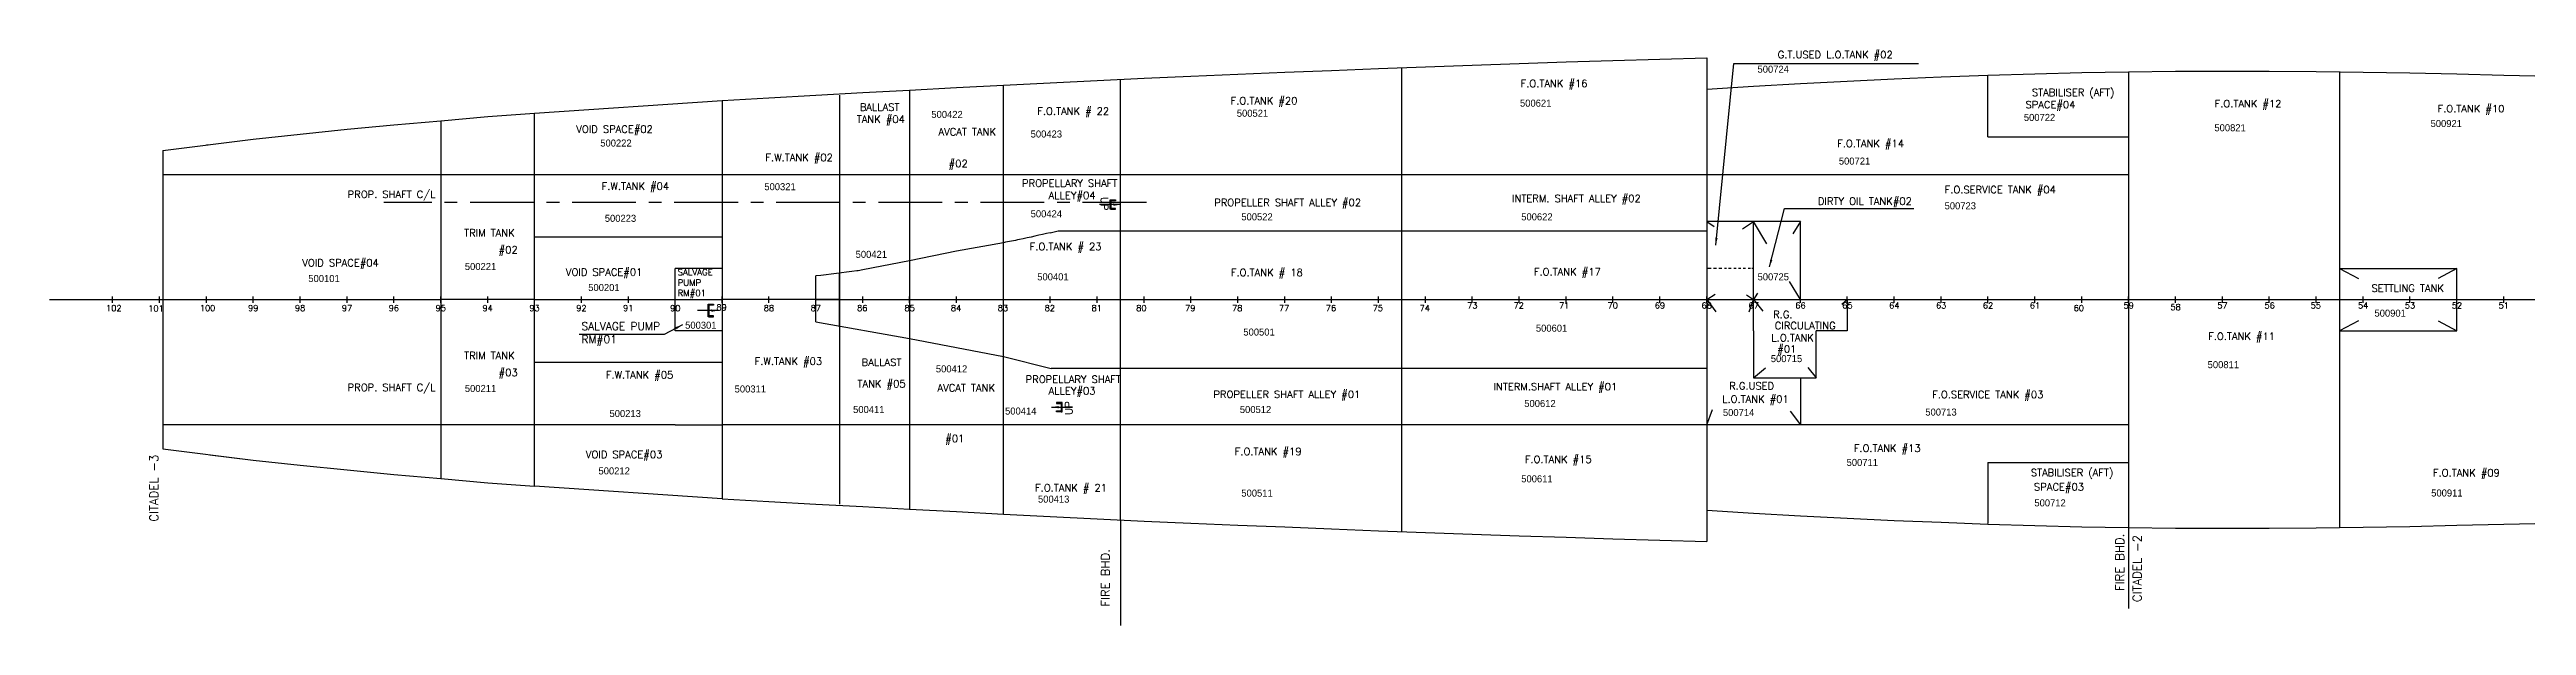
# Model space of a CAD drawing. Header units: inches. Extents: x -439515 to 169029, y 17745 to 226722.
# Drawn here: x 12884 to 80828, y 17745 to 33519 of the extents above; entities that cross this region are included whole.
import ezdxf
from ezdxf.enums import TextEntityAlignment as Align

# ---------------------------------------------------------------- set-up
doc = ezdxf.new("R2010")
doc.units = ezdxf.units.IN
doc.header["$LTSCALE"] = 700
doc.header["$MEASUREMENT"] = 0
for name, pattern in [('CENTER', [2, 1.25, -0.25, 0.25, -0.25]), ('CENTERX2', [4, 2.5, -0.5, 0.5, -0.5]), ('DOTDASH1', [1600, 1000, -250, 100, -250]), ('H1', [40, 20, -20])]:
    doc.linetypes.add(name, pattern=pattern)
for name, color, linetype in [('00', 7, 'Continuous'), ('01', 7, 'Continuous'), ('AP & CLS', 7, 'Continuous'), ('COMPT.NOS', 4, 'Continuous'), ('COMPTNAME', 7, 'Continuous'), ('HOLD', 7, 'Continuous'), ('UP-DOWN', 7, 'Continuous')]:
    doc.layers.add(name, color=color, linetype=linetype)
doc.styles.add('ROMANS', font='romans')
doc.styles.add('style1', font='romans.shx', dxfattribs={"height": 250})
doc.dimstyles.get("Standard").update_dxf_attribs({"dimtxt": 150.18, "dimasz": 200.18, "dimexe": 0.8, "dimexo": 0.625, "dimgap": 0.09, "dimtad": 0, "dimtih": 1, "dimtoh": 1, "dimdec": 0, "dimzin": 0, "dimdsep": 46, "dimtxsty": 'Standard', "dimcen": 8.09, "dimclrd": 40, "dimclre": 40, "dimadec": 0, "dimazin": 0, "dimtfac": 1, "dimtdec": 0, "dimtofl": 0, "dimtmove": 0, "dimatfit": 3, "dimfxl": 1, "dimtolj": 1, "dimtzin": 0, "dimarcsym": 0})

# ---------------------------------------------------------------- blocks, each defined once
blk = doc.blocks.new('fghghj')
at = {"color": 3, "linetype": 'Continuous'}
blk.add_lwpolyline([(318315, -37952), (318615, -37952), (318615, -37927), (318315, -37927)], close=True, dxfattribs=at)
at = {"layer": '00', "color": 3}
for points in [[(318345, -38102), (318345, -37952), (318315, -37952), (318315, -38102)], [(318585, -38102), (318585, -37952), (318615, -37952), (318615, -38102)]]:
    blk.add_lwpolyline(points, close=True, dxfattribs=at)
at = {"layer": '01', "color": 4, "linetype": 'ByBlock'}
blk.add_line((318615, -37927), (318615, -37927), dxfattribs=at)
blk.add_line((318615, -37927), (318615, -37927), dxfattribs=at)
blk = doc.blocks.new('qwas')
at = {"color": 3, "linetype": 'H1'}
blk.add_line((-836179, 147376), (-836179, 147776), dxfattribs=at)
at = {"color": 3, "linetype": 'Continuous'}
blk.add_lwpolyline([(-836192, 147376), (-836192, 147776), (-836167, 147776), (-836167, 147376)], close=True, dxfattribs=at)
at = {"layer": '00', "color": 3}
for points in [[(-836342, 147746), (-836192, 147746), (-836192, 147776), (-836342, 147776)], [(-836342, 147406), (-836192, 147406), (-836192, 147376), (-836342, 147376)]]:
    blk.add_lwpolyline(points, close=True, dxfattribs=at)

msp = doc.modelspace()

# ---------------------------------------------------------------- linework, layer by layer
at = {"color": 7, "linetype": 'Continuous'}
for p, q in [((42265, 20636), (42265, 32703)), ((35192, 26584), (35192, 26755)), ((36478, 26584), (36478, 26755)), ((37764, 26584), (37764, 26755)), ((39050, 26584), (39050, 26755)), ((40336, 26584), (40336, 26755)), ((41622, 26584), (41622, 26755)), ((42908, 26584), (42908, 26755)), ((44194, 26584), (44194, 26755)), ((45480, 26584), (45480, 26755)), ((46766, 26584), (46766, 26755)), ((48052, 26584), (48052, 26755)), ((49338, 26584), (49338, 26755)), ((50624, 26584), (50624, 26755)), ((51910, 26584), (51910, 26755)), ((53196, 26584), (53196, 26755)), ((54482, 26584), (54482, 26755)), ((55769, 26584), (55769, 26755)), ((57055, 26584), (57055, 26755)), ((58341, 26584), (58341, 26755)), ((59627, 26584), (59627, 26755)), ((60913, 26584), (60913, 26755)), ((62199, 26584), (62199, 26755)), ((63485, 26584), (63485, 26755)), ((64771, 26584), (64771, 26755)), ((66057, 26584), (66057, 26755)), ((67343, 26584), (67343, 26755)), ((68629, 26584), (68629, 26755)), ((69915, 26584), (69915, 26755)), ((71201, 26584), (71201, 26755)), ((72487, 26584), (72487, 26755)), ((73773, 26584), (73773, 26755)), ((75059, 26584), (75059, 26755)), ((76346, 26584), (76346, 26755)), ((77632, 26584), (77632, 26755)), ((78918, 26584), (78918, 26755)), ((80204, 26584), (80204, 26755))]:
    msp.add_line(p, q, dxfattribs=at)
at = {"color": 7}
for p, q in [((49981, 30099), (49981, 33023)), ((58341, 33292), (58341, 20047)), ((66057, 31128), (66057, 32803)), ((69915, 32911), (69915, 20428)), ((75703, 32921), (75703, 20426)), ((31333, 32125), (31333, 21214)), ((31333, 32125), (31333, 26670)), ((34549, 32271), (34549, 21068)), ((36478, 32410), (36478, 20930)), ((39050, 28230), (39050, 32546)), ((23617, 31572), (23617, 21767)), ((26189, 21559), (26189, 31780)), ((66057, 31128), (69915, 31128)), ((15991, 30099), (30047, 30099)), ((30047, 30099), (31333, 30099)), ((31333, 30099), (42327, 30099)), ((42327, 30099), (69915, 30099)), ((49981, 23240), (49981, 30099)), ((40550, 28556), (58341, 28556)), ((59627, 28813), (58341, 28813)), ((58341, 28813), (58545, 28677)), ((59319, 28608), (59627, 28813)), ((59627, 25812), (59627, 28813)), ((59995, 28199), (59627, 28813)), ((60913, 28813), (59627, 28813)), ((60913, 28813), (60707, 28471)), ((60913, 26670), (60913, 28813)), ((31333, 28384), (26189, 28384)), ((39050, 25109), (39050, 28230)), ((33905, 26060), (33905, 27320)), ((34549, 25946), (34549, 27393)), ((36478, 27733), (36478, 25607)), ((58462, 27527), (58341, 27527)), ((58614, 27527), (58525, 27527)), ((58755, 27527), (58676, 27527)), ((58880, 27527), (58828, 27527)), ((59017, 27527), (58943, 27527)), ((59153, 27527), (59090, 27527)), ((59278, 27527), (59215, 27527)), ((59404, 27527), (59341, 27527)), ((59545, 27527), (59477, 27527)), ((59627, 27527), (59582, 27527)), ((75701, 27527), (78918, 27527)), ((75701, 27527), (76217, 27252)), ((78918, 27527), (78402, 27252)), ((78918, 25812), (78918, 27527)), ((34549, 26670), (31333, 26670)), ((33905, 26670), (34549, 26670)), ((34549, 26670), (39050, 26670)), ((39050, 26670), (58341, 26670)), ((58341, 26670), (58570, 26822)), ((58341, 26670), (75701, 26670)), ((58341, 26670), (58590, 26337)), ((59435, 26797), (59627, 26670)), ((59502, 26337), (59627, 26670)), ((59735, 26851), (59627, 26670)), ((59627, 26670), (59880, 26353)), ((60913, 26670), (60617, 27163)), ((62049, 26545), (62199, 26670)), ((62199, 26670), (62199, 25812)), ((78918, 26670), (97780, 26670)), ((33905, 26060), (36478, 25607)), ((76217, 26087), (75701, 25812)), ((78402, 26087), (78918, 25812)), ((36478, 25607), (39050, 25109)), ((59627, 25812), (59627, 24526)), ((62199, 25812), (61341, 25812)), ((61341, 24526), (61341, 25812)), ((75701, 25812), (78918, 25812)), ((26189, 24955), (31333, 24955)), ((39050, 20793), (39050, 25109)), ((39050, 25109), (40362, 24783)), ((58341, 24783), (40362, 24783)), ((59627, 24526), (59955, 24800)), ((59627, 24526), (61341, 24526)), ((60913, 24526), (60913, 23240)), ((61115, 24809), (61341, 24526)), ((30047, 23240), (15991, 23240)), ((30047, 23240), (31333, 23240)), ((42327, 23240), (31333, 23240)), ((69915, 23240), (42327, 23240)), ((49981, 20315), (49981, 23240)), ((58341, 23240), (58497, 23657)), ((60632, 23614), (60913, 23240)), ((66057, 22211), (66057, 20536)), ((66057, 22211), (69915, 22211))]:
    msp.add_line(p, q, dxfattribs=at)
for p, q in [((30047, 25812), (30047, 27527)), ((31333, 27527), (30047, 27527)), ((31333, 25812), (30047, 25812))]:
    msp.add_line(p, q)
at = {"color": 7, "linetype": 'DOTDASH1'}
for p, q in [((14615, 26584), (14615, 26755)), ((15901, 26584), (15901, 26755)), ((17187, 26584), (17187, 26755)), ((18473, 26584), (18473, 26755)), ((19759, 26584), (19759, 26755)), ((21045, 26584), (21045, 26755)), ((22331, 26584), (22331, 26755)), ((23617, 26584), (23617, 26755)), ((26189, 26670), (23617, 26670)), ((24903, 26584), (24903, 26755)), ((26189, 26584), (26189, 26755)), ((26189, 26670), (31333, 26670)), ((75701, 26670), (78918, 26670))]:
    msp.add_line(p, q, dxfattribs=at)
at = {"color": 5}
for p, q in [((27475, 26584), (27475, 26755)), ((28761, 26584), (28761, 26755)), ((30047, 26584), (30047, 26755)), ((31333, 26584), (31333, 26755)), ((32619, 26584), (32619, 26755))]:
    msp.add_line(p, q, dxfattribs=at)
at = {"color": 5, "linetype": 'DOTDASH1'}
msp.add_line((33905, 26584), (33905, 26755), dxfattribs=at)
at = {"color": 7, "linetype": 'DOTDASH1'}
msp.add_lwpolyline([(17187, 30908), (17232, 30913)], dxfattribs=at)
at = {"color": 7, "linetype": 'CENTERX2'}
msp.add_lwpolyline([(42970, 29328), (22052, 29328)], dxfattribs=at)
at = {"color": 7}
for points in [[(40336, 28504), (40550, 28556)], [(44194, 26670), (45480, 26670)]]:
    msp.add_lwpolyline(points, dxfattribs=at)
msp.add_lwpolyline([(40336, 28504, -0.004186), (39489, 28316, -0.008118), (39050, 28230), (37764, 28000), (36478, 27733), (35192, 27484, -0.012136), (35029, 27457, -0.009663), (33905, 27320)], format="xyb", dxfattribs=at)
at = {"color": 7, "linetype": 'CENTER', "const_width": 1.71}
msp.add_lwpolyline([(42970, 24012), (22052, 24012)], dxfattribs=at)
at = {"layer": '01', "color": 4, "linetype": 'ByBlock'}
for p, q in [((42265, 20636), (42265, 17745)), ((69915, 20428), (69915, 18209))]:
    msp.add_line(p, q, dxfattribs=at)
at = {"layer": 'AP & CLS', "color": 7}
msp.add_line((12884, 26670), (23617, 26670), dxfattribs=at)
at = {"layer": 'COMPTNAME', "color": 7}
msp.add_line((60477, 29170), (64020, 29170), dxfattribs=at)
at = {"layer": 'HOLD', "color": 7}
for p, q in [((26189, 31780), (31333, 32125)), ((31333, 21214), (26189, 21559))]:
    msp.add_line(p, q, dxfattribs=at)
for points in [[(31333, 32125), (32619, 32198), (33905, 32271), (35192, 32340), (36478, 32410), (37764, 32478), (39050, 32546), (40336, 32611), (41622, 32673), (42908, 32734), (44194, 32794), (45480, 32846), (46766, 32898), (48052, 32949), (49338, 33000), (50624, 33049), (51910, 33094), (53196, 33137), (54482, 33180), (55769, 33222), (57055, 33259), (58341, 33292)], [(58341, 32437), (59627, 32517), (60913, 32590), (62199, 32656), (63485, 32718), (64771, 32770), (66057, 32821), (67343, 32860), (68629, 32890), (69915, 32911), (71201, 32928), (72487, 32933), (73773, 32927), (75059, 32922), (76346, 32904), (77632, 32881), (78918, 32852), (80204, 32819), (81490, 32790)], [(31333, 21214), (32619, 21141), (33905, 21068), (35192, 20999), (36478, 20930), (37764, 20861), (39050, 20793), (40336, 20728), (41622, 20666), (42908, 20605), (44194, 20545), (45480, 20493), (46766, 20442), (48052, 20390), (49338, 20340), (50624, 20290), (51910, 20245), (53196, 20202), (54482, 20160), (55769, 20118), (57055, 20080), (58341, 20047)], [(58341, 20902), (59627, 20822), (60913, 20749), (62199, 20683), (63485, 20621), (64771, 20569), (66057, 20518), (67343, 20479), (68629, 20449), (69915, 20428), (71201, 20411), (72487, 20407), (73773, 20413), (75059, 20417), (76346, 20435), (77632, 20458), (78918, 20487), (80204, 20521), (81490, 20550)]]:
    msp.add_lwpolyline(points, dxfattribs=at)
at = {"layer": 'HOLD', "color": 7, "linetype": 'DOTDASH1'}
for points in [[(15991, 30759), (18473, 31068), (19759, 31203), (21045, 31336), (22331, 31458), (23617, 31572), (24903, 31685), (26189, 31780)], [(15991, 30759), (15991, 22581)], [(15991, 22581), (18473, 22271)], [(17281, 22420), (18473, 22271), (19759, 22137), (21045, 22003), (22331, 21881), (23617, 21767), (24903, 21654), (26189, 21559)]]:
    msp.add_lwpolyline(points, dxfattribs=at)

# ---------------------------------------------------------------- block references
at = {"color": 5, "linetype": 'Continuous', "extrusion": (0, 0, -1), "xscale": 0.8573749999999999, "yscale": 0.8573749999999999, "zscale": -0.8573749999999999, "rotation": 270}
msp.add_blockref('fghghj', (-9459, 302316), dxfattribs=at)
at = {"color": 5, "linetype": 'Continuous', "xscale": 0.8573749999999999, "yscale": 0.8573749999999999, "zscale": 0.8573749999999999, "rotation": 270}
msp.add_blockref('fghghj', (73175, 296768), dxfattribs=at)
at = {"layer": '01', "xscale": 0.8573749999999999, "yscale": 0.8573749999999999, "zscale": 0.8573749999999999, "rotation": 180}
msp.add_blockref('qwas', (-685961, 152898), dxfattribs=at)

# ---------------------------------------------------------------- texts
at = {"color": 7, "style": 'ROMANS'}
for s, p in [('102', (14647, 26356)), ('101', (15804, 26346)), ('100', (17219, 26356)), ('99', (18471, 26356)), ('98', (19757, 26356)), ('97', (21043, 26356)), ('96', (22329, 26356)), ('95', (23615, 26356)), ('94', (24901, 26356)), ('93', (26187, 26356)), ('92', (27473, 26356)), ('91', (28759, 26356)), ('90', (30049, 26351)), ('89', (31319, 26375)), ('88', (32618, 26356)), ('87', (33904, 26356)), ('86', (35178, 26356)), ('85', (36478, 26356)), ('84', (37750, 26356)), ('83', (39036, 26356)), ('82', (40323, 26356)), ('81', (41609, 26356)), ('80', (42834, 26356)), ('79', (44176, 26356)), ('78', (45463, 26356)), ('77', (46749, 26356)), ('76', (48035, 26356)), ('75', (49321, 26356)), ('74', (50607, 26356)), ('60', (68550, 26356))]:
    msp.add_text(s, height=165, dxfattribs=at).set_placement(p, align=Align.CENTER)
for s, p in [('73', (51913, 26509)), ('72', (53186, 26509)), ('71', (54430, 26509)), ('70', (55763, 26509)), ('69', (57057, 26509)), ('68', (58343, 26509)), ('67', (59629, 26509)), ('66', (60915, 26509)), ('65', (62201, 26509)), ('64', (63488, 26509)), ('63', (64774, 26509)), ('62', (66060, 26509)), ('61', (67346, 26509)), ('59', (69918, 26509)), ('58', (71204, 26466)), ('57', (72490, 26509)), ('56', (73784, 26509)), ('55', (75050, 26509)), ('54', (76348, 26509)), ('53', (77634, 26509)), ('52', (78920, 26509)), ('51', (80206, 26509))]:
    msp.add_text(s, height=165, dxfattribs=at).set_placement(p, align=Align.MIDDLE)
for s, p in [('CITADEL -3', (15865, 22425)), ('FIRE BHD.', (41963, 19836)), ('FIRE BHD.', (69789, 20261)), ('CITADEL -2', (70266, 20222))]:
    msp.add_text(s, height=235.8, rotation=90, dxfattribs=at).set_placement(p, align=Align.RIGHT)
at = {"layer": 'COMPT.NOS', "color": 4, "linetype": 'ByBlock', "char_height": 192.9, "width": 1570.24, "attachment_point": 1}
for s, insert in [('500724', (59735, 33078)), ('500621', (53220, 32149)), ('500422', (37073, 31840)), ('500423', (39797, 31304)), ('500521', (45452, 31872)), ('500722', (67041, 31758)), ('500821', (72268, 31475)), ('500921', (78198, 31590)), ('500222', (27991, 31056)), ('500721', (61966, 30562)), ('500321', (32491, 29860)), ('500723', (64867, 29337)), ('500223', (28115, 28994)), ('500424', (39797, 29118)), ('500522', (45576, 29035)), ('500622', (53254, 29035)), ('500421', (34996, 28007)), ('500101', (19983, 27344)), ('500221', (24276, 27674)), ('500401', (39978, 27391)), ('500725', (59737, 27391)), ('500201', (27661, 27097)), ('500301', (30319, 26065)), ('500501', (45631, 25878)), ('500601', (53656, 25984)), ('500901', (76659, 26396)), ('500715', (60100, 25150)), ('500412', (37197, 24869)), ('500811', (72083, 24985)), ('500211', (24276, 24333)), ('500311', (31677, 24319)), ('500612', (53337, 23921)), ('500213', (28244, 23646)), ('500411', (34926, 23756)), ('500414', (39095, 23714)), ('500512', (45535, 23756)), ('500714', (58786, 23673)), ('500713', (64338, 23686)), ('500212', (27942, 22074)), ('500611', (53254, 21858)), ('500711', (62179, 22306)), ('500413', (39998, 21301)), ('500511', (45576, 21466)), ('500712', (67330, 21198)), ('500911', (78215, 21469))]:
    msp.add_mtext(s, dxfattribs=dict(at, insert=insert))
at = {"layer": 'COMPTNAME', "color": 7, "style": 'style1'}
for s, p in [('G.T.USED L.O.TANK #02', (63444, 33281)), ('F.O.TANK #16', (55071, 32492)), ('BALLAST', (36198, 31844)), ('F.O.TANK # 22', (41950, 31735)), ('F.O.TANK #20', (47116, 32019)), ('SPACE#04', (68457, 31911)), ('STABILISER (AFT)', (69524, 32246)), ('F.O.TANK #12', (74108, 31938)), ('F.O.TANK #10', (80224, 31801)), ('VOID SPACE#02', (29433, 31241)), ('TANK #04', (36346, 31510)), ('AVCAT TANK ', (38983, 31168)), ('F.W.TANK #02', (34372, 30465)), ('F.O.TANK #14', (63754, 30845)), ('F.W.TANK #04', (29880, 29677)), ('#02', (38070, 30296)), ('PROPELLARY SHAFT', (42174, 29759)), ('PROP. SHAFT C/L', (23470, 29454)), ('ALLEY#04', (41577, 29425)), ('PROPELLER SHAFT ALLEY #02', (48860, 29230)), ('INTERM. SHAFT ALLEY #02', (56533, 29343)), ('DIRTY OIL TANK#02', (63970, 29266)), ('F.O.SERVICE TANK #04', (67920, 29583)), ('TRIM TANK', (25645, 28398)), ('#02', (25726, 27935)), ('F.O.TANK # 23', (41741, 28022)), ('VOID SPACE#04', (21917, 27579)), ('VOID SPACE#01', (29146, 27325)), ('F.O.TANK # 18', (47261, 27313)), ('F.O.TANK #17', (55436, 27334)), ('SETTLING TANK', (78565, 26882)), ('R.G.', (60695, 26164)), ('CIRCULATING', (61879, 25857)), ('TRIM TANK', (25645, 25036)), ('L.O.TANK', (61282, 25525)), ('#01', (60800, 25217)), ('F.O.TANK #11', (73931, 25565)), ('#03', (25726, 24572)), ('F.W.TANK #05', (29994, 24508)), ('F.W.TANK #03', (34077, 24881)), ('TANK #05', (36367, 24266)), ('BALLAST', (36250, 24852)), ('PROPELLARY SHAFT', (42274, 24387)), ('PROP. SHAFT C/L', (23470, 24165)), ('AVCAT TANK', (38819, 24153)), ('ALLEY#03', (41577, 24071)), ('PROPELLER SHAFT ALLEY #01', (48838, 23975)), ('INTERM.SHAFT ALLEY #01', (55887, 24185)), ('L.O.TANK #01', (60593, 23846)), ('R.G.USED', (60192, 24205)), ('F.O.SERVICE TANK #03', (67577, 23968)), ('VOID SPACE#03', (29694, 22327)), ('#01', (37976, 22763)), ('F.O.TANK #19', (47229, 22411)), ('F.O.TANK #15', (55186, 22194)), ('F.O.TANK #13', (64210, 22498)), ('STABILISER (AFT)', (69494, 21830)), ('F.O.TANK #09', (80098, 21826)), ('F.O.TANK # 21', (41889, 21414)), ('SPACE#03', (68691, 21439))]:
    msp.add_text(s, height=200, dxfattribs=at).set_placement(p, align=Align.RIGHT)
at = {"layer": 'COMPTNAME', "color": 7, "attachment_point": 1, "style": 'style1'}
for s, insert, char_height, width in [('{\\Fromans.shx|c0;SALVAGE PUMP RM#01}', (30113, 27507), 171.48, 1019.84), ('SALVAGE PUMP RM#01', (27472, 26049), 214.34, 2903.79)]:
    msp.add_mtext(s, dxfattribs=dict(at, insert=insert, char_height=char_height, width=width))
at = {"layer": 'UP-DOWN', "color": 7, "style": 'ROMANS'}
for rotation, p in [(270, (41724, 29484)), (90, (40941, 23511))]:
    msp.add_text('UP', height=201.6, rotation=rotation, dxfattribs=at).set_placement(p)

# ---------------------------------------------------------------- leaders
at = {"color": 3}
for points in [[(58590, 28165), (59084, 33135), (64147, 33135)], [(42266, 29273), (41688, 29273)], [(60062, 27567), (60477, 29170)], [(31236, 26370), (30659, 26370)], [(40368, 23724), (40946, 23724)]]:
    msp.add_leader(points, dimstyle='Standard', dxfattribs=at)
at = {"layer": 'COMPTNAME', "color": 7}
msp.add_leader([(30243, 25980), (29740, 25712), (27408, 25712)], dimstyle='Standard', override={"dimgap": 0.09, "dimtad": 0}, dxfattribs=at)

doc.saveas('drawing.dxf')
